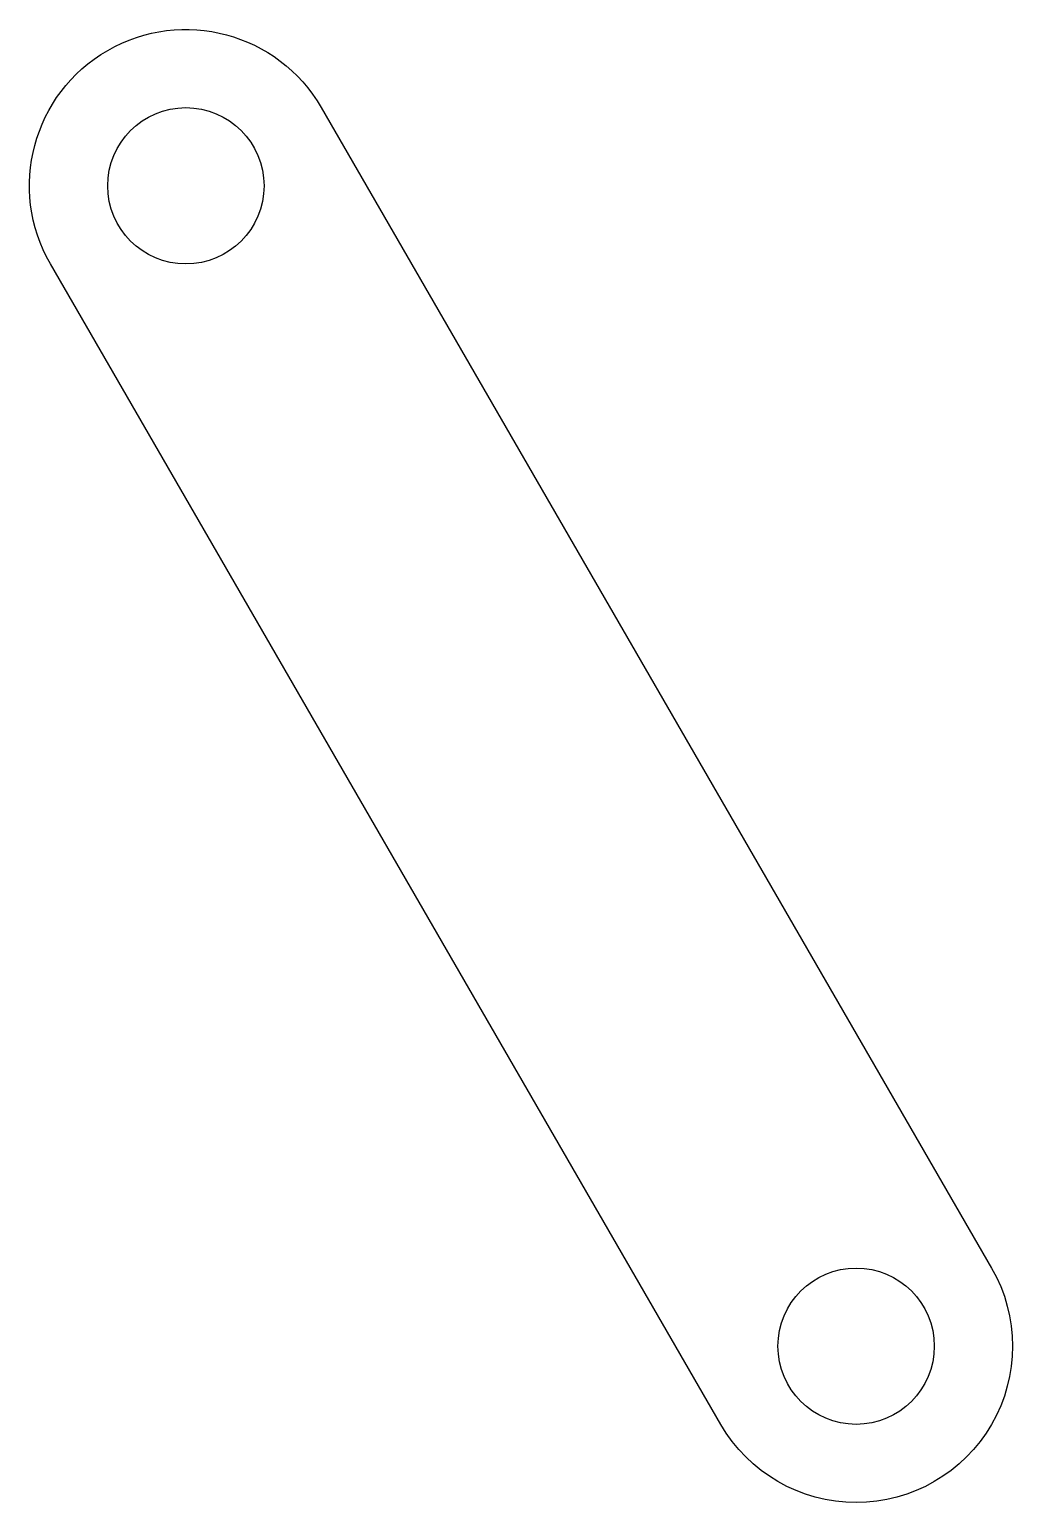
# Model space of a CAD drawing. Header units: millimetres. Extents: x 200.2 to 222.2, y 130.2 to 163.1.
import ezdxf

# ---------------------------------------------------------------- set-up
doc = ezdxf.new("R2010")
doc.units = ezdxf.units.MM
doc.layers.get('0').update_dxf_attribs({"linetype": 'CONTINUOUS'})

msp = doc.modelspace()

# ---------------------------------------------------------------- linework, layer by layer
msp.add_lwpolyline([(221.781, 135.402, -1), (215.719, 131.902), (200.719, 157.882, -1), (206.781, 161.382)], format="xyb", close=True)
for centre in [(203.75, 159.632), (218.75, 133.652)]:
    msp.add_circle(centre, 1.75)

doc.saveas('drawing.dxf')
